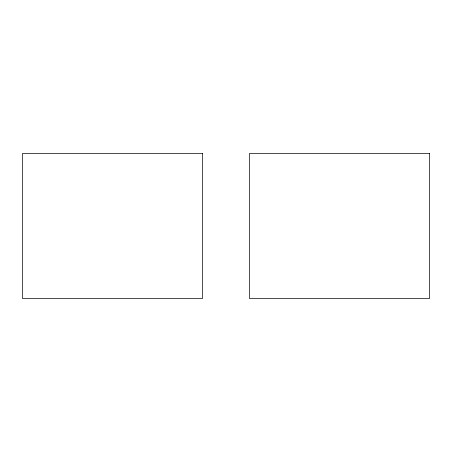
<?xml version="1.0" encoding="UTF-8"?>
<svg xmlns="http://www.w3.org/2000/svg" width="452" height="452" viewBox="0 0 452 452"><rect width="100%" height="100%" fill="white"/><g stroke="black" fill="none" stroke-linecap="round" stroke-linejoin="round"><path stroke-width="0.68" d="M202.372 153.369L22.6 153.369L22.6 298.631L202.372 298.631L202.372 153.369M429.4 153.369L249.628 153.369L249.628 298.631L429.4 298.631L429.4 153.369"/></g></svg>
